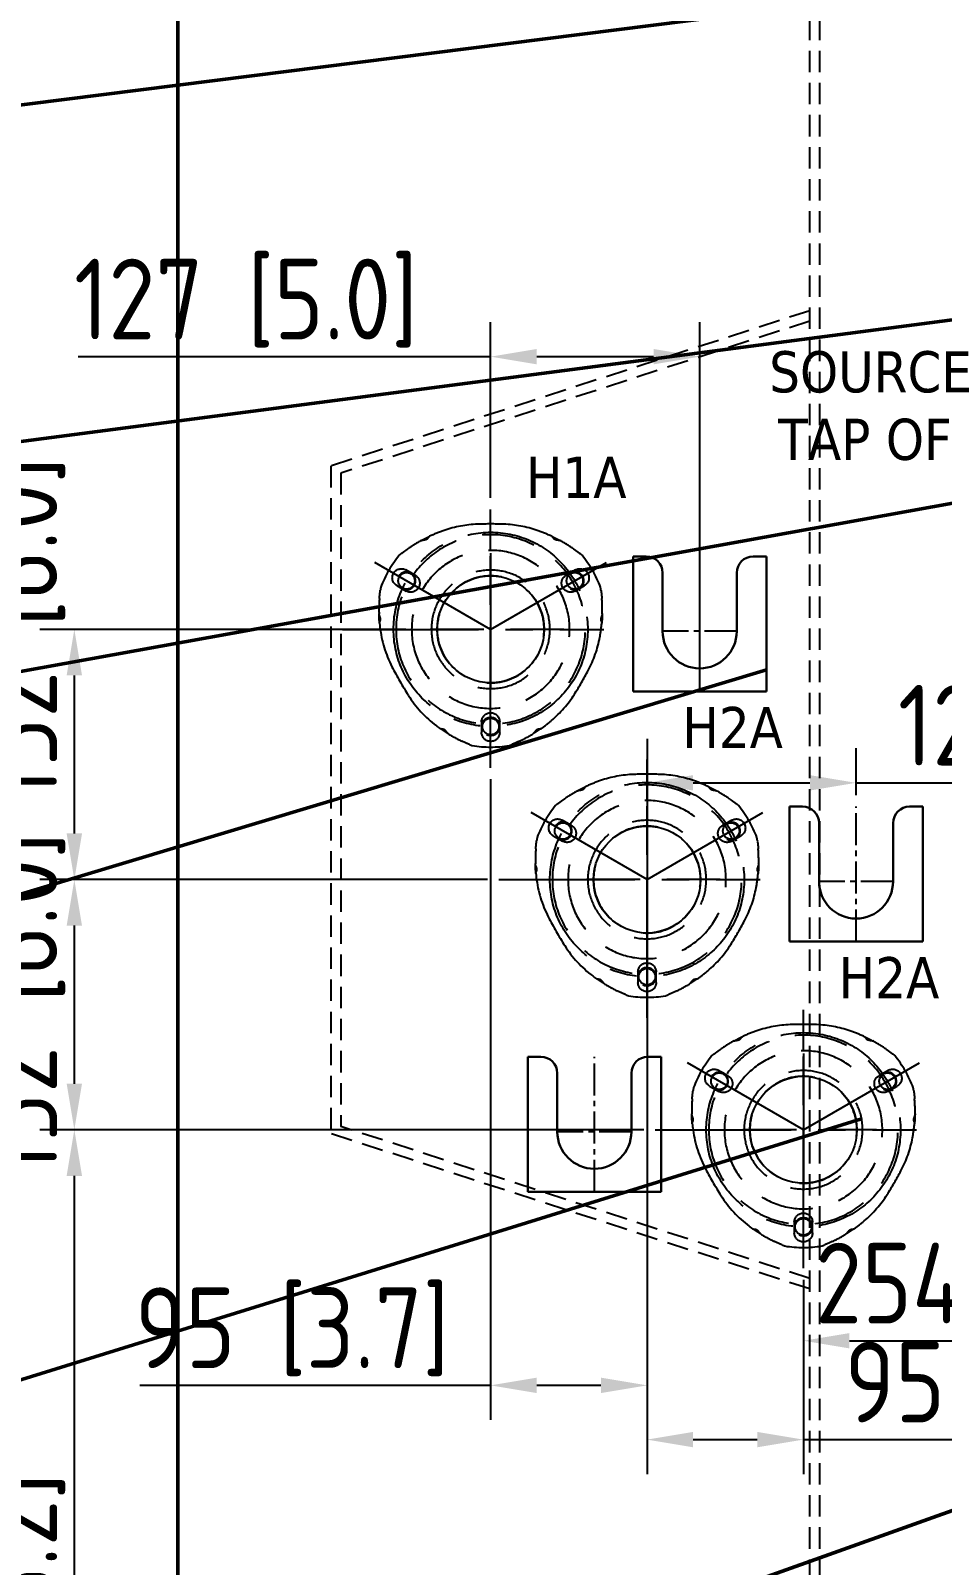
# Model space of a CAD drawing. Header units: millimetres. Extents: x 226184 to 236274, y -181921 to -175474.
# Drawn here: x 227617 to 228171, y -177662 to -176729 of the extents above; entities that cross this region are included whole.
import ezdxf

# ---------------------------------------------------------------- set-up
doc = ezdxf.new("R2010")
doc.units = ezdxf.units.MM
doc.header["$LTSCALE"] = 13
for name, pattern in [('CENTER', [50.8, 31.75, -6.35, 6.35, -6.35]), ('CENTER2', [1.125, 0.75, -0.125, 0.125, -0.125]), ('CENTERX2', [101.6, 63.5, -12.7, 12.7, -12.7]), ('DASHED', [0.75, 0.5, -0.25])]:
    doc.linetypes.add(name, pattern=pattern)
doc.layers.get('0').update_dxf_attribs({"color": 1, "linetype": 'CENTER'})
for name, color, linetype in [('1', 4, 'Continuous'), ('2细线层', 4, 'Continuous'), ('4虚线层', 6, 'DASHED'), ('中心线', 1, 'CENTER2'), ('粗实线', 4, 'Continuous')]:
    doc.layers.add(name, color=color, linetype=linetype)
doc.layers.add('2细实线', color=3, linetype='Continuous', lineweight=20)
doc.layers.add('标注、文本', color=3, linetype='Continuous', lineweight=25)
doc.styles.get("Standard").update_dxf_attribs({"font": 'gbenor.shx', "bigfont": 'gbcbig.shx'})
doc.styles.add('Tahoma$001', font='tahoma.ttf', dxfattribs={"height": 2.159784})
doc.dimstyles.new('英寸 1-10', dxfattribs={"dimscale": 14, "dimtxt": 3.5, "dimasz": 2, "dimexe": 1.5, "dimexo": 0.5, "dimgap": 0.5, "dimtad": 1, "dimtoh": 1, "dimdec": 1, "dimdsep": 46, "dimtxsty": 'Standard', "dimcen": 2.5, "dimclrd": 3, "dimclre": 3, "dimclrt": 3, "dimadec": 0, "dimazin": 2, "dimtfac": 1, "dimtdec": 1, "dimtmove": 0, "dimatfit": 2, "dimfxl": 1, "dimarcsym": 0})

# ---------------------------------------------------------------- blocks, each defined once
blk = doc.blocks.new('A$C712F3155')
at = {"layer": '1', "color": 1, "linetype": 'CENTERX2', "lineweight": -3, "ltscale": 0.1}
for p, q in [((90, 0), (90, 156.99)), ((90, 84.09), (19.54, 124.77)), ((90, 130.33), (90, 35.46)), ((90, 84.09), (160.46, 124.77)), ((0, 84.09), (158.71, 84.09))]:
    blk.add_line(p, q, dxfattribs=at)
blk.add_circle((90, 84.09), 59, dxfattribs=at)
at = {"layer": '2细线层'}
for centre in [(38.9, 113.59), (141.1, 113.59), (90, 25.09)]:
    blk.add_circle(centre, 5, dxfattribs=at)
at = {"layer": '标注、文本'}
for centre in [(38.9, 113.59), (141.1, 113.59), (90, 25.09)]:
    blk.add_arc(centre, 5.5, 242.67153, 150.00001, dxfattribs=at)
at = {"layer": '粗实线'}
blk.add_circle((90, 84.09), 32.5, dxfattribs=at)
blk = doc.blocks.new('0.020')
at = {"layer": '中心线', "ltscale": 2}
for p, q in [((13611.24, 16499.07), (13611.24, 16581.07)), ((13588.74, 16535.57), (13633.74, 16535.57))]:
    blk.add_line(p, q, dxfattribs=at)
at = {"layer": '粗实线', "lineweight": 30}
for p, q in [((13570.74, 16499.07), (13570.74, 16581.07)), ((13570.74, 16581.07), (13578.74, 16581.07)), ((13643.74, 16581.07), (13651.74, 16581.07)), ((13651.74, 16499.07), (13651.74, 16581.07)), ((13588.74, 16535.57), (13588.74, 16571.07)), ((13633.74, 16535.57), (13633.74, 16571.07)), ((13570.74, 16499.07), (13651.74, 16499.07))]:
    blk.add_line(p, q, dxfattribs=at)
for centre, radius, start, end in [((13578.74, 16571.07), 10, 0, 90), ((13643.74, 16571.07), 10, 90, 180), ((13611.24, 16535.57), 22.5, 180, 0)]:
    blk.add_arc(centre, radius, start, end, dxfattribs=at)
blk = doc.blocks.new('*D44')
at = {"layer": '2细实线', "color": 3, "linetype": 'ByBlock', "lineweight": -2}
for p, q in [((227991.78, -177159.43), (227991.78, -177207.22)), ((228118.78, -177193.67), (228118.78, -177165.22)), ((228019.78, -177186.22), (228090.78, -177186.22)), ((228118.78, -177186.22), (228350.66, -177186.22))]:
    blk.add_line(p, q, dxfattribs=at)
at = {"layer": '2细实线', "color": 3, "linetype": 'ByBlock'}
for points in [[(228019.78, -177181.55), (228019.78, -177190.89), (227991.78, -177186.22)], [(228090.78, -177181.55), (228090.78, -177190.89), (228118.78, -177186.22)]]:
    blk.add_solid(points, dxfattribs=at)
at = {"layer": 'Defpoints', "color": 0, "linetype": 'ByBlock'}
for p in [(227991.78, -177152.43), (228118.78, -177186.22), (228118.78, -177200.67)]:
    blk.add_point(p, dxfattribs=at)
at = {"layer": '2细实线', "color": 3, "linetype": 'ByBlock', "insert": (228248.72, -177153.7), "char_height": 49, "attachment_point": 5}
blk.add_mtext('127 [5.0]', dxfattribs=at)
blk = doc.blocks.new('*D35')
at = {"layer": '2细实线', "color": 3, "linetype": 'ByBlock', "lineweight": -2}
for p, q in [((227896.78, -177013.07), (227896.78, -176906.33)), ((228023.78, -177123.67), (228023.78, -176906.33)), ((227896.78, -176927.33), (227646.18, -176927.33)), ((227995.78, -176927.33), (227924.78, -176927.33))]:
    blk.add_line(p, q, dxfattribs=at)
at = {"layer": '2细实线', "color": 3, "linetype": 'ByBlock'}
for points in [[(227924.78, -176922.66), (227924.78, -176931.99), (227896.78, -176927.33)], [(227995.78, -176922.66), (227995.78, -176931.99), (228023.78, -176927.33)]]:
    blk.add_solid(points, dxfattribs=at)
at = {"layer": 'Defpoints', "color": 0, "linetype": 'ByBlock'}
for p in [(228023.78, -176927.33), (227896.78, -177020.07), (228023.78, -177130.67)]:
    blk.add_point(p, dxfattribs=at)
at = {"layer": '2细实线', "color": 3, "linetype": 'ByBlock', "insert": (227748.12, -176894.81), "char_height": 49, "attachment_point": 5}
blk.add_mtext('127 [5.0]', dxfattribs=at)
blk = doc.blocks.new('A$C03F92070')
at = {"layer": '4虚线层', "ltscale": 5}
for p, q in [((67.85, 40.24), (67.85, 116.01)), ((16.36, 107.57), (21.99, 104.32)), ((113.71, 104.32), (119.34, 107.57)), ((16.49, 94.79), (10.86, 98.04)), ((124.84, 98.04), (119.21, 94.79)), ((23.33, 71.49), (112.37, 71.49)), ((62.35, 8.86), (62.35, 15.36)), ((73.35, 15.36), (73.35, 8.86))]:
    blk.add_line(p, q, dxfattribs=at)
for radius in [57.5, 48, 36, 32.5]:
    blk.add_circle((67.85, 71.49), radius, dxfattribs=at)
at = {"layer": '4虚线层', "ltscale": 5, "extrusion": (0, 0, -1)}
for centre, radius, start, end in [((-68.85, 46.49), 90, 64.92451, 71.02185), ((-62.34, 65.41), 70, 71.02185, 87.94531), ((-67.85, -88.03), 223.54, 87.94531, 92.05469), ((-73.35, 65.41), 70, 92.05469, 108.97815), ((-66.85, 46.49), 90, 108.97815, 115.07549), ((-68.85, 46.49), 90, 55.4521, 61.38179), ((-66.85, 46.49), 90, 118.61821, 124.5479), ((-67.85, 71.49), 71.5, 20.96454, 39.03546), ((-68.85, 46.49), 90, 51.08313, 52.23427), ((-66.85, 46.49), 90, 127.76573, 128.91687), ((-67.85, 71.49), 71.5, 140.96454, 159.03546), ((-90, 83.12), 90, 7.76573, 8.91687), ((-45.7, 83.12), 90, 171.08313, 172.23427), ((-90, 83.12), 90, 358.61821, 4.5479), ((-45.7, 83.12), 90, 175.4521, 181.38179), ((-90, 83.12), 90, 349.46719, 355.07549), ((-45.7, 83.12), 90, 184.92451, 186.60228), ((-70.33, 79.46), 70, 331.9245, 349.46719), ((-65.57, 80.82), 70, 186.60228, 207.21776), ((70.97, 151.05), 223.54, 207.21776, 212.35682), ((-205.81, 151.73), 223.54, 327.65027, 331.9245), ((-76.09, 69.57), 70, 310.17076, 327.65027), ((-58.73, 68.87), 70, 212.35682, 233.02623), ((-89, 84.85), 90, 304.92451, 310.17076), ((-46.7, 84.85), 90, 233.02623, 235.07549), ((-89, 84.85), 90, 295.4521, 301.38179), ((-89, 84.85), 90, 291.08313, 292.23427), ((-67.85, 71.49), 71.5, 260.96454, 279.03546), ((-46.7, 84.85), 90, 247.76573, 248.91687), ((-46.7, 84.85), 90, 238.61821, 244.5479)]:
    blk.add_arc(centre, radius, start, end, dxfattribs=at)
at = {"layer": '4虚线层', "ltscale": 5}
for centre, start, end in [((13.61, 102.81), 60, 240), ((19.24, 99.56), 240, 60), ((116.46, 99.56), 120, 300), ((122.09, 102.81), 300, 120), ((67.85, 15.36), 0, 180), ((67.85, 8.86), 180, 0)]:
    blk.add_arc(centre, 5.5, start, end, dxfattribs=at)
for points, knots in [([(30.89, 128.1), (30.89, 128.1), (30.88, 128.1), (30.83, 128.07), (30.76, 128.04), (30.57, 127.95), (30.45, 127.89), (30.18, 127.77), (30.03, 127.69), (29.7, 127.53), (29.52, 127.45), (29.16, 127.27), (28.96, 127.17), (28.58, 126.98), (28.39, 126.89), (27.99, 126.69), (27.8, 126.59), (27.42, 126.39), (27.24, 126.3), (26.87, 126.11), (26.7, 126.02), (26.39, 125.85), (26.24, 125.77), (25.98, 125.63), (25.87, 125.57), (25.69, 125.47), (25.63, 125.44), (25.58, 125.41), (25.57, 125.4), (25.57, 125.4), (25.57, 125.4), (25.57, 125.4)], [0, 0, 0, 0, 0.043819, 0.043819, 0.119878, 0.119878, 0.195937, 0.195937, 0.271996, 0.271996, 0.348055, 0.348055, 0.424114, 0.424114, 0.500173, 0.500173, 0.576231, 0.576231, 0.65229, 0.65229, 0.728349, 0.728349, 0.804408, 0.804408, 0.880467, 0.880467, 0.956526, 0.956526, 0.994556, 0.994556, 1, 1, 1, 1]), ([(30.71, 128.01), (30.65, 127.99), (30.59, 127.94), (30.48, 127.84), (30.42, 127.77), (30.3, 127.62), (30.24, 127.54), (30.11, 127.35), (30.04, 127.25), (29.89, 127.05), (29.81, 126.95), (29.62, 126.74), (29.51, 126.65), (29.29, 126.47), (29.16, 126.4), (28.9, 126.26), (28.77, 126.2), (28.36, 126.06), (28.08, 125.99), (27.53, 125.87), (27.26, 125.83), (26.87, 125.76), (26.75, 125.74), (26.5, 125.7), (26.38, 125.67), (26.05, 125.61), (25.85, 125.56), (25.74, 125.5)], [0, 0, 0, 0, 0.0625, 0.0625, 0.125, 0.125, 0.1875, 0.1875, 0.25, 0.25, 0.3125, 0.3125, 0.375, 0.375, 0.4375, 0.4375, 0.5, 0.5, 0.625, 0.625, 0.75, 0.75, 0.8125, 0.8125, 0.875, 0.875, 1, 1, 1, 1]), ([(110.13, 125.4), (110.13, 125.4), (110.13, 125.4), (110.13, 125.4), (110.12, 125.41), (110.07, 125.44), (110.01, 125.47), (109.83, 125.57), (109.72, 125.63), (109.46, 125.77), (109.31, 125.85), (108.99, 126.02), (108.81, 126.11), (108.45, 126.3), (108.26, 126.4), (107.88, 126.6), (107.68, 126.7), (107.29, 126.9), (107.1, 127), (106.72, 127.18), (106.53, 127.28), (106.16, 127.46), (105.99, 127.54), (105.66, 127.7), (105.51, 127.77), (105.24, 127.9), (105.12, 127.95), (104.94, 128.04), (104.87, 128.07), (104.82, 128.09), (104.81, 128.1), (104.8, 128.1), (104.8, 128.1), (104.8, 128.1)], [0, 0, 0, 0, 0.005743, 0.005743, 0.043766, 0.043766, 0.119813, 0.119813, 0.195859, 0.195859, 0.271906, 0.271906, 0.347952, 0.347952, 0.423999, 0.423999, 0.500046, 0.500046, 0.576092, 0.576092, 0.652139, 0.652139, 0.728185, 0.728185, 0.804232, 0.804232, 0.880279, 0.880279, 0.956325, 0.956325, 0.994349, 0.994349, 1, 1, 1, 1]), ([(109.96, 125.5), (109.9, 125.53), (109.83, 125.55), (109.65, 125.6), (109.54, 125.63), (109.21, 125.7), (108.96, 125.74), (108.44, 125.83), (108.17, 125.87), (107.63, 125.99), (107.34, 126.06), (106.94, 126.2), (106.8, 126.26), (106.54, 126.39), (106.42, 126.47), (106.19, 126.64), (106.08, 126.74), (105.9, 126.94), (105.81, 127.05), (105.66, 127.25), (105.59, 127.35), (105.46, 127.53), (105.39, 127.62), (105.28, 127.77), (105.22, 127.84), (105.11, 127.94), (105.05, 127.99), (104.99, 128.01)], [0, 0, 0, 0, 0.0625, 0.0625, 0.125, 0.125, 0.25, 0.25, 0.375, 0.375, 0.5, 0.5, 0.5625, 0.5625, 0.625, 0.625, 0.6875, 0.6875, 0.75, 0.75, 0.8125, 0.8125, 0.875, 0.875, 0.9375, 0.9375, 1, 1, 1, 1]), ([(13.95, 117.81), (13.92, 117.79), (13.88, 117.76), (13.82, 117.71), (13.77, 117.67), (13.74, 117.65), (13.73, 117.64)], [0, 0, 0, 0, 0.272943, 0.542517, 0.809704, 1, 1, 1, 1]), ([(14.22, 118.02), (14.2, 118), (14.15, 117.96), (14.08, 117.91), (14.01, 117.86), (13.97, 117.82), (13.95, 117.81)], [0, 0, 0, 0, 0.251777, 0.501943, 0.751136, 1, 1, 1, 1]), ([(14.55, 118.27), (14.52, 118.25), (14.46, 118.2), (14.38, 118.14), (14.3, 118.08), (14.25, 118.04), (14.22, 118.02)], [0, 0, 0, 0, 0.251749, 0.501948, 0.751171, 1, 1, 1, 1]), ([(15.74, 119.15), (15.69, 119.12), (15.59, 119.05), (15.45, 118.94), (15.32, 118.84), (15.18, 118.74), (15.05, 118.65), (14.92, 118.55), (14.8, 118.45), (14.67, 118.36), (14.59, 118.3), (14.55, 118.27)], [0, 0, 0, 0, 0.114473, 0.22719, 0.338528, 0.448878, 0.558641, 0.668227, 0.778044, 0.888502, 1, 1, 1, 1]), ([(17.82, 120.63), (17.81, 120.62), (17.74, 120.57), (17.58, 120.46), (17.28, 120.26), (16.94, 120.02), (16.6, 119.78), (16.29, 119.55), (16.01, 119.35), (15.83, 119.22), (15.74, 119.15)], [0, 0, 0, 0, 0.026865, 0.187364, 0.351072, 0.511786, 0.674931, 0.783277, 0.891149, 1, 1, 1, 1]), ([(119.96, 119.15), (119.92, 119.19), (119.82, 119.25), (119.69, 119.35), (119.55, 119.45), (119.41, 119.55), (119.28, 119.65), (119.06, 119.81), (118.76, 120.02), (118.42, 120.26), (118.12, 120.46), (117.96, 120.57), (117.89, 120.62), (117.88, 120.63)], [0, 0, 0, 0, 0.05466, 0.108896, 0.162888, 0.216817, 0.270864, 0.325211, 0.488741, 0.649833, 0.813717, 0.974388, 1, 1, 1, 1]), ([(121.15, 118.27), (121.11, 118.3), (121.03, 118.36), (120.9, 118.45), (120.78, 118.55), (120.65, 118.65), (120.52, 118.74), (120.38, 118.84), (120.25, 118.94), (120.1, 119.05), (120.01, 119.12), (119.96, 119.15)], [0, 0, 0, 0, 0.111498, 0.221956, 0.331773, 0.441359, 0.551122, 0.661472, 0.77281, 0.885527, 1, 1, 1, 1]), ([(121.48, 118.02), (121.45, 118.04), (121.4, 118.08), (121.32, 118.14), (121.23, 118.2), (121.18, 118.25), (121.15, 118.27)], [0, 0, 0, 0, 0.248829, 0.498052, 0.748251, 1, 1, 1, 1]), ([(121.75, 117.81), (121.73, 117.82), (121.69, 117.86), (121.62, 117.91), (121.55, 117.96), (121.5, 118), (121.48, 118.02)], [0, 0, 0, 0, 0.248864, 0.498057, 0.748223, 1, 1, 1, 1]), ([(121.97, 117.64), (121.96, 117.65), (121.93, 117.67), (121.88, 117.71), (121.82, 117.76), (121.78, 117.79), (121.75, 117.81)], [0, 0, 0, 0, 0.190293, 0.457482, 0.727057, 1, 1, 1, 1]), ([(0.69, 94.25), (0.68, 94.21), (0.67, 94.11), (0.65, 93.95), (0.63, 93.8), (0.61, 93.64), (0.59, 93.47), (0.57, 93.31), (0.55, 93.14), (0.53, 92.96), (0.52, 92.85), (0.52, 92.79)], [0, 0, 0, 0, 0.111498, 0.221956, 0.331773, 0.441359, 0.551122, 0.661472, 0.77281, 0.885527, 1, 1, 1, 1]), ([(0.74, 94.67), (0.73, 94.63), (0.73, 94.57), (0.71, 94.47), (0.7, 94.36), (0.69, 94.29), (0.69, 94.25)], [0, 0, 0, 0, 0.248829, 0.498052, 0.748251, 1, 1, 1, 1]), ([(0.82, 95.29), (0.82, 95.27), (0.81, 95.24), (0.81, 95.17), (0.8, 95.1), (0.79, 95.04), (0.78, 95.01)], [0, 0, 0, 0, 0.190297, 0.457484, 0.727058, 1, 1, 1, 1]), ([(134.92, 95.01), (134.91, 95.04), (134.9, 95.1), (134.89, 95.17), (134.89, 95.24), (134.88, 95.27), (134.88, 95.29)], [0, 0, 0, 0, 0.272943, 0.542517, 0.809704, 1, 1, 1, 1]), ([(134.96, 94.67), (134.96, 94.7), (134.95, 94.76), (134.94, 94.85), (134.93, 94.93), (134.92, 94.98), (134.92, 95.01)], [0, 0, 0, 0, 0.251777, 0.501943, 0.751136, 1, 1, 1, 1]), ([(135.01, 94.25), (135.01, 94.29), (135, 94.36), (134.99, 94.47), (134.97, 94.57), (134.96, 94.63), (134.96, 94.67)], [0, 0, 0, 0, 0.251749, 0.501948, 0.751171, 1, 1, 1, 1]), ([(135.18, 92.79), (135.18, 92.85), (135.16, 92.96), (135.15, 93.14), (135.13, 93.31), (135.11, 93.47), (135.09, 93.64), (135.07, 93.8), (135.05, 93.95), (135.03, 94.11), (135.02, 94.21), (135.01, 94.25)], [0, 0, 0, 0, 0.114473, 0.22719, 0.338528, 0.448878, 0.558641, 0.668227, 0.778044, 0.888502, 1, 1, 1, 1]), ([(0.52, 92.79), (0.51, 92.73), (0.5, 92.62), (0.48, 92.45), (0.46, 92.28), (0.45, 92.11), (0.43, 91.95), (0.4, 91.68), (0.37, 91.32), (0.33, 90.9), (0.3, 90.54), (0.29, 90.34), (0.28, 90.26), (0.28, 90.25)], [0, 0, 0, 0, 0.05466, 0.108897, 0.162889, 0.216817, 0.270864, 0.325211, 0.488741, 0.649833, 0.813717, 0.974388, 1, 1, 1, 1]), ([(135.42, 90.25), (135.42, 90.26), (135.41, 90.34), (135.4, 90.54), (135.37, 90.9), (135.33, 91.31), (135.29, 91.73), (135.25, 92.11), (135.22, 92.45), (135.2, 92.67), (135.18, 92.79)], [0, 0, 0, 0, 0.026865, 0.187364, 0.351073, 0.511786, 0.674931, 0.783277, 0.891149, 1, 1, 1, 1]), ([(0.02, 81.15), (0.02, 81.15), (0.02, 81.15), (0.02, 81.15), (0.02, 81.14), (0.02, 81.08), (0.02, 81.01), (0.02, 80.81), (0.03, 80.68), (0.04, 80.38), (0.04, 80.21), (0.05, 79.85), (0.06, 79.65), (0.08, 79.24), (0.09, 79.03), (0.11, 78.6), (0.12, 78.38), (0.14, 77.94), (0.16, 77.72), (0.18, 77.3), (0.2, 77.09), (0.23, 76.68), (0.24, 76.49), (0.27, 76.13), (0.28, 75.96), (0.3, 75.67), (0.32, 75.54), (0.33, 75.33), (0.34, 75.26), (0.34, 75.2), (0.35, 75.19), (0.35, 75.19), (0.35, 75.19), (0.35, 75.19)], [0, 0, 0, 0, 0.005743, 0.005743, 0.043766, 0.043766, 0.119813, 0.119813, 0.195859, 0.195859, 0.271906, 0.271906, 0.347952, 0.347952, 0.423999, 0.423999, 0.500046, 0.500046, 0.576092, 0.576092, 0.652139, 0.652139, 0.728185, 0.728185, 0.804232, 0.804232, 0.880279, 0.880279, 0.956325, 0.956325, 0.994349, 0.994349, 1, 1, 1, 1]), ([(0.02, 80.95), (0.02, 80.89), (0.04, 80.81), (0.08, 80.63), (0.12, 80.53), (0.22, 80.21), (0.31, 79.97), (0.5, 79.47), (0.59, 79.22), (0.76, 78.69), (0.85, 78.41), (0.92, 77.98), (0.94, 77.84), (0.96, 77.55), (0.95, 77.4), (0.91, 77.12), (0.88, 76.97), (0.8, 76.71), (0.75, 76.59), (0.65, 76.35), (0.6, 76.24), (0.51, 76.03), (0.47, 75.94), (0.39, 75.76), (0.37, 75.68), (0.33, 75.53), (0.32, 75.46), (0.33, 75.4)], [0, 0, 0, 0, 0.0625, 0.0625, 0.125, 0.125, 0.25, 0.25, 0.375, 0.375, 0.5, 0.5, 0.5625, 0.5625, 0.625, 0.625, 0.6875, 0.6875, 0.75, 0.75, 0.8125, 0.8125, 0.875, 0.875, 0.9375, 0.9375, 1, 1, 1, 1]), ([(135.37, 75.4), (135.38, 75.46), (135.37, 75.53), (135.33, 75.68), (135.31, 75.76), (135.23, 75.94), (135.19, 76.03), (135.1, 76.24), (135.04, 76.35), (134.95, 76.58), (134.9, 76.71), (134.82, 76.97), (134.79, 77.11), (134.75, 77.4), (134.74, 77.54), (134.76, 77.83), (134.78, 77.98), (134.85, 78.4), (134.93, 78.68), (135.11, 79.21), (135.2, 79.47), (135.34, 79.84), (135.38, 79.96), (135.47, 80.2), (135.51, 80.31), (135.62, 80.63), (135.68, 80.83), (135.68, 80.95)], [0, 0, 0, 0, 0.0625, 0.0625, 0.125, 0.125, 0.1875, 0.1875, 0.25, 0.25, 0.3125, 0.3125, 0.375, 0.375, 0.4375, 0.4375, 0.5, 0.5, 0.625, 0.625, 0.75, 0.75, 0.8125, 0.8125, 0.875, 0.875, 1, 1, 1, 1]), ([(135.35, 75.19), (135.35, 75.19), (135.35, 75.2), (135.36, 75.26), (135.37, 75.34), (135.38, 75.54), (135.4, 75.67), (135.42, 75.97), (135.43, 76.14), (135.46, 76.51), (135.48, 76.7), (135.5, 77.11), (135.52, 77.32), (135.54, 77.75), (135.56, 77.97), (135.58, 78.41), (135.59, 78.62), (135.61, 79.05), (135.62, 79.26), (135.64, 79.67), (135.65, 79.86), (135.66, 80.22), (135.66, 80.39), (135.67, 80.68), (135.67, 80.81), (135.68, 81.01), (135.68, 81.08), (135.68, 81.14), (135.68, 81.15), (135.68, 81.15), (135.68, 81.15), (135.68, 81.15)], [0, 0, 0, 0, 0.043819, 0.043819, 0.119878, 0.119878, 0.195937, 0.195937, 0.271996, 0.271996, 0.348055, 0.348055, 0.424114, 0.424114, 0.500173, 0.500173, 0.576232, 0.576232, 0.65229, 0.65229, 0.728349, 0.728349, 0.804408, 0.804408, 0.880467, 0.880467, 0.956526, 0.956526, 0.994556, 0.994556, 1, 1, 1, 1]), ([(37.3, 11.18), (37.3, 11.18), (37.31, 11.17), (37.36, 11.14), (37.42, 11.09), (37.59, 10.98), (37.7, 10.9), (37.95, 10.73), (38.09, 10.63), (38.39, 10.43), (38.55, 10.32), (38.89, 10.09), (39.07, 9.97), (39.42, 9.73), (39.61, 9.61), (39.98, 9.37), (40.16, 9.26), (40.51, 9.03), (40.69, 8.91), (41.04, 8.69), (41.2, 8.59), (41.51, 8.4), (41.65, 8.31), (41.9, 8.16), (42.01, 8.09), (42.18, 7.99), (42.24, 7.95), (42.29, 7.92), (42.3, 7.91), (42.3, 7.91), (42.3, 7.91), (42.3, 7.91)], [0, 0, 0, 0, 0.043819, 0.043819, 0.119878, 0.119878, 0.195937, 0.195937, 0.271996, 0.271996, 0.348055, 0.348055, 0.424114, 0.424114, 0.500173, 0.500173, 0.576231, 0.576231, 0.65229, 0.65229, 0.728349, 0.728349, 0.804408, 0.804408, 0.880467, 0.880467, 0.956526, 0.956526, 0.994556, 0.994556, 1, 1, 1, 1]), ([(37.47, 11.06), (37.52, 11.02), (37.59, 11), (37.73, 10.95), (37.82, 10.93), (38.01, 10.91), (38.11, 10.9), (38.34, 10.88), (38.46, 10.87), (38.71, 10.83), (38.85, 10.81), (39.11, 10.75), (39.25, 10.71), (39.52, 10.6), (39.64, 10.53), (39.89, 10.37), (40.01, 10.29), (40.34, 10.01), (40.54, 9.8), (40.91, 9.38), (41.09, 9.17), (41.34, 8.87), (41.42, 8.77), (41.58, 8.58), (41.66, 8.48), (41.88, 8.23), (42.02, 8.08), (42.13, 8.02)], [0, 0, 0, 0, 0.0625, 0.0625, 0.125, 0.125, 0.1875, 0.1875, 0.25, 0.25, 0.3125, 0.3125, 0.375, 0.375, 0.4375, 0.4375, 0.5, 0.5, 0.625, 0.625, 0.75, 0.75, 0.8125, 0.8125, 0.875, 0.875, 1, 1, 1, 1]), ([(93.4, 7.91), (93.4, 7.91), (93.4, 7.91), (93.4, 7.91), (93.41, 7.92), (93.46, 7.95), (93.52, 7.99), (93.69, 8.09), (93.8, 8.16), (94.06, 8.32), (94.2, 8.4), (94.51, 8.6), (94.68, 8.7), (95.02, 8.92), (95.2, 9.04), (95.56, 9.27), (95.75, 9.39), (96.12, 9.63), (96.3, 9.75), (96.65, 9.98), (96.83, 10.1), (97.16, 10.33), (97.32, 10.43), (97.62, 10.64), (97.76, 10.73), (98.01, 10.9), (98.11, 10.98), (98.28, 11.1), (98.34, 11.14), (98.39, 11.17), (98.4, 11.18), (98.4, 11.18), (98.4, 11.18), (98.4, 11.18)], [0, 0, 0, 0, 0.005743, 0.005743, 0.043766, 0.043766, 0.119813, 0.119813, 0.195859, 0.195859, 0.271906, 0.271906, 0.347952, 0.347952, 0.423999, 0.423999, 0.500046, 0.500046, 0.576092, 0.576092, 0.652139, 0.652139, 0.728185, 0.728185, 0.804232, 0.804232, 0.880279, 0.880279, 0.956325, 0.956325, 0.994349, 0.994349, 1, 1, 1, 1]), ([(93.57, 8.02), (93.62, 8.05), (93.68, 8.1), (93.82, 8.23), (93.89, 8.31), (94.11, 8.56), (94.27, 8.76), (94.61, 9.17), (94.79, 9.38), (95.16, 9.79), (95.36, 10), (95.69, 10.28), (95.8, 10.37), (96.05, 10.53), (96.18, 10.6), (96.44, 10.71), (96.58, 10.75), (96.85, 10.81), (96.98, 10.83), (97.24, 10.87), (97.36, 10.88), (97.58, 10.9), (97.69, 10.91), (97.88, 10.93), (97.96, 10.95), (98.11, 11), (98.18, 11.02), (98.23, 11.06)], [0, 0, 0, 0, 0.0625, 0.0625, 0.125, 0.125, 0.25, 0.25, 0.375, 0.375, 0.5, 0.5, 0.5625, 0.5625, 0.625, 0.625, 0.6875, 0.6875, 0.75, 0.75, 0.8125, 0.8125, 0.875, 0.875, 0.9375, 0.9375, 1, 1, 1, 1]), ([(50.31, 3.59), (50.32, 3.59), (50.4, 3.55), (50.57, 3.46), (50.9, 3.31), (51.28, 3.14), (51.66, 2.96), (52.01, 2.8), (52.32, 2.67), (52.52, 2.57), (52.63, 2.53)], [0, 0, 0, 0, 0.026866, 0.187364, 0.351073, 0.511786, 0.674931, 0.783277, 0.891149, 1, 1, 1, 1]), ([(52.63, 2.53), (52.68, 2.5), (52.79, 2.46), (52.95, 2.39), (53.11, 2.32), (53.26, 2.25), (53.41, 2.19), (53.56, 2.12), (53.7, 2.06), (53.85, 2), (53.94, 1.96), (53.98, 1.94)], [0, 0, 0, 0, 0.114473, 0.22719, 0.338528, 0.448878, 0.558641, 0.668227, 0.778044, 0.888502, 1, 1, 1, 1]), ([(53.98, 1.94), (54.02, 1.93), (54.09, 1.9), (54.18, 1.86), (54.28, 1.82), (54.34, 1.79), (54.37, 1.78)], [0, 0, 0, 0, 0.251749, 0.501948, 0.751171, 1, 1, 1, 1]), ([(54.37, 1.78), (54.4, 1.77), (54.45, 1.74), (54.54, 1.71), (54.61, 1.68), (54.66, 1.66), (54.69, 1.65)], [0, 0, 0, 0, 0.251777, 0.501943, 0.751136, 1, 1, 1, 1]), ([(54.69, 1.65), (54.71, 1.64), (54.77, 1.61), (54.84, 1.58), (54.9, 1.56), (54.93, 1.55), (54.94, 1.54)], [0, 0, 0, 0, 0.272943, 0.542518, 0.809705, 1, 1, 1, 1]), ([(80.76, 1.54), (80.77, 1.55), (80.8, 1.56), (80.86, 1.58), (80.93, 1.61), (80.99, 1.64), (81.01, 1.65)], [0, 0, 0, 0, 0.190295, 0.457482, 0.727057, 1, 1, 1, 1]), ([(81.01, 1.65), (81.04, 1.66), (81.08, 1.68), (81.16, 1.71), (81.25, 1.74), (81.3, 1.77), (81.33, 1.78)], [0, 0, 0, 0, 0.248864, 0.498057, 0.748223, 1, 1, 1, 1]), ([(81.33, 1.78), (81.36, 1.79), (81.42, 1.82), (81.52, 1.86), (81.61, 1.9), (81.68, 1.93), (81.72, 1.94)], [0, 0, 0, 0, 0.248829, 0.498052, 0.748251, 1, 1, 1, 1]), ([(81.72, 1.94), (81.76, 1.96), (81.85, 2), (82, 2.06), (82.14, 2.12), (82.29, 2.19), (82.44, 2.25), (82.59, 2.32), (82.75, 2.39), (82.91, 2.46), (83.02, 2.5), (83.07, 2.53)], [0, 0, 0, 0, 0.111498, 0.221956, 0.331773, 0.441359, 0.551122, 0.661472, 0.77281, 0.885527, 1, 1, 1, 1]), ([(83.07, 2.53), (83.12, 2.55), (83.23, 2.6), (83.38, 2.67), (83.54, 2.73), (83.69, 2.8), (83.84, 2.87), (84.09, 2.98), (84.42, 3.14), (84.8, 3.31), (85.13, 3.46), (85.3, 3.55), (85.38, 3.58), (85.39, 3.59)], [0, 0, 0, 0, 0.05466, 0.108897, 0.162889, 0.216817, 0.270864, 0.325211, 0.488741, 0.649834, 0.813718, 0.974389, 1, 1, 1, 1])]:
    blk.add_open_spline(points, degree=3, knots=knots, dxfattribs=at)
blk.add_open_spline([(0.82, 95.28), (0.81, 95.2), (0.82, 95.09), (0.84, 94.95)], degree=3, dxfattribs=at)
blk = doc.blocks.new('*D46')
at = {"layer": '2细实线', "color": 3, "linetype": 'ByBlock', "lineweight": -2}
for p, q in [((227989.78, -177396.98), (227622.84, -177396.98)), ((227643.84, -178034.98), (227643.84, -177424.98)), ((227862.48, -178062.98), (227622.84, -178062.98))]:
    blk.add_line(p, q, dxfattribs=at)
at = {"layer": '2细实线', "color": 3, "linetype": 'ByBlock'}
for points in [[(227639.17, -177424.98), (227648.5, -177424.98), (227643.84, -177396.98)], [(227639.17, -178034.98), (227648.5, -178034.98), (227643.84, -178062.98)]]:
    blk.add_solid(points, dxfattribs=at)
at = {"layer": 'Defpoints', "color": 0, "linetype": 'ByBlock'}
for p in [(227643.84, -177396.98), (227996.78, -177396.98), (227869.48, -178062.98)]:
    blk.add_point(p, dxfattribs=at)
at = {"layer": '2细实线', "color": 3, "linetype": 'ByBlock', "insert": (227611.32, -177729.98), "char_height": 49, "attachment_point": 5, "rotation": 90}
blk.add_mtext('666 [26.2]', dxfattribs=at)
blk = doc.blocks.new('*D47')
at = {"layer": '2细实线', "color": 3, "linetype": 'ByBlock', "lineweight": -2}
for p, q in [((227894.78, -177244.98), (227622.84, -177244.98)), ((227643.84, -177368.98), (227643.84, -177272.98)), ((227749.04, -177396.98), (227622.84, -177396.98))]:
    blk.add_line(p, q, dxfattribs=at)
at = {"layer": '2细实线', "color": 3, "linetype": 'ByBlock'}
for points in [[(227639.17, -177272.98), (227648.5, -177272.98), (227643.84, -177244.98)], [(227639.17, -177368.98), (227648.5, -177368.98), (227643.84, -177396.98)]]:
    blk.add_solid(points, dxfattribs=at)
at = {"layer": 'Defpoints', "color": 0, "linetype": 'ByBlock'}
for p in [(227643.84, -177244.98), (227901.78, -177244.98), (227756.04, -177396.98)]:
    blk.add_point(p, dxfattribs=at)
at = {"layer": '2细实线', "color": 3, "linetype": 'ByBlock', "insert": (227611.32, -177320.98), "char_height": 49, "attachment_point": 5, "rotation": 90}
blk.add_mtext('152 [6.0]', dxfattribs=at)
blk = doc.blocks.new('*D48')
at = {"layer": '2细实线', "color": 3, "linetype": 'ByBlock', "lineweight": -2}
for p, q in [((227845.26, -177092.98), (227622.84, -177092.98)), ((227643.84, -177216.98), (227643.84, -177120.98)), ((227855.64, -177244.98), (227622.84, -177244.98))]:
    blk.add_line(p, q, dxfattribs=at)
at = {"layer": '2细实线', "color": 3, "linetype": 'ByBlock'}
for points in [[(227639.17, -177120.98), (227648.5, -177120.98), (227643.84, -177092.98)], [(227639.17, -177216.98), (227648.5, -177216.98), (227643.84, -177244.98)]]:
    blk.add_solid(points, dxfattribs=at)
at = {"layer": 'Defpoints', "color": 0, "linetype": 'ByBlock'}
for p in [(227643.84, -177092.98), (227852.26, -177092.98), (227862.64, -177244.98)]:
    blk.add_point(p, dxfattribs=at)
at = {"layer": '2细实线', "color": 3, "linetype": 'ByBlock', "insert": (227611.32, -177092.98), "char_height": 49, "attachment_point": 5, "rotation": 90}
blk.add_mtext('152 [6.0]', dxfattribs=at)
blk = doc.blocks.new('*D52')
at = {"layer": '2细实线', "color": 3, "linetype": 'ByBlock', "lineweight": -2}
for p, q in [((227896.78, -177184.07), (227896.78, -177573.25)), ((227991.78, -177245.34), (227991.78, -177573.25)), ((227896.78, -177552.25), (227683.63, -177552.25)), ((227963.78, -177552.25), (227924.78, -177552.25))]:
    blk.add_line(p, q, dxfattribs=at)
at = {"layer": '2细实线', "color": 3, "linetype": 'ByBlock'}
for points in [[(227924.78, -177547.58), (227924.78, -177556.92), (227896.78, -177552.25)], [(227963.78, -177547.58), (227963.78, -177556.92), (227991.78, -177552.25)]]:
    blk.add_solid(points, dxfattribs=at)
at = {"layer": 'Defpoints', "color": 0, "linetype": 'ByBlock'}
for p in [(227896.78, -177177.07), (227991.78, -177238.34), (227991.78, -177552.25)]:
    blk.add_point(p, dxfattribs=at)
at = {"layer": '2细实线', "color": 3, "linetype": 'ByBlock', "insert": (227776.21, -177519.74), "char_height": 49, "attachment_point": 5}
blk.add_mtext('95 [3.7]', dxfattribs=at)
blk = doc.blocks.new('*D53')
at = {"layer": '2细实线', "color": 3, "linetype": 'ByBlock', "lineweight": -2}
for p, q in [((227991.78, -177470.92), (227991.78, -177606.22)), ((228086.78, -177488.07), (228086.78, -177606.22)), ((228019.78, -177585.22), (228058.78, -177585.22)), ((228086.78, -177585.22), (228299.93, -177585.22))]:
    blk.add_line(p, q, dxfattribs=at)
at = {"layer": '2细实线', "color": 3, "linetype": 'ByBlock'}
for points in [[(228019.78, -177580.55), (228019.78, -177589.88), (227991.78, -177585.22)], [(228058.78, -177580.55), (228058.78, -177589.88), (228086.78, -177585.22)]]:
    blk.add_solid(points, dxfattribs=at)
at = {"layer": 'Defpoints', "color": 0, "linetype": 'ByBlock'}
for p in [(227991.78, -177463.92), (228086.78, -177481.07), (228086.78, -177585.22)]:
    blk.add_point(p, dxfattribs=at)
at = {"layer": '2细实线', "color": 3, "linetype": 'ByBlock', "insert": (228207.36, -177552.71), "char_height": 49, "attachment_point": 5}
blk.add_mtext('95 [3.7]', dxfattribs=at)
blk = doc.blocks.new('*D54')
at = {"layer": '2细实线', "color": 3, "linetype": 'ByBlock', "lineweight": -2}
for p, q in [((228340.78, -177488.07), (228340.78, -177546.15)), ((228086.78, -177506.38), (228086.78, -177546.15)), ((228114.78, -177525.15), (228312.78, -177525.15))]:
    blk.add_line(p, q, dxfattribs=at)
at = {"layer": '2细实线', "color": 3, "linetype": 'ByBlock'}
for points in [[(228114.78, -177520.49), (228114.78, -177529.82), (228086.78, -177525.15)], [(228312.78, -177520.49), (228312.78, -177529.82), (228340.78, -177525.15)]]:
    blk.add_solid(points, dxfattribs=at)
at = {"layer": 'Defpoints', "color": 0, "linetype": 'ByBlock'}
for p in [(228340.78, -177481.07), (228086.78, -177499.38), (228340.78, -177525.15)]:
    blk.add_point(p, dxfattribs=at)
at = {"layer": '2细实线', "color": 3, "linetype": 'ByBlock', "insert": (228213.78, -177492.63), "char_height": 49, "attachment_point": 5}
blk.add_mtext('254 [10.0]', dxfattribs=at)
blk = doc.blocks.new('A$C2C6D2C8C')
at = {"color": 0, "linetype": 'ByBlock'}
for p, q in [((134.71, 136.18), (14.42, 136.18)), ((58.68, 131.42), (58.68, 109.14)), ((89.87, 131.42), (58.68, 131.42)), ((58.68, 131.42), (89.87, 131.42)), ((89.87, 131.42), (89.87, 109.14)), ((6.48, 128.24), (6.48, 127.68)), ((58.68, 129.19), (89.87, 129.19)), ((69.82, 118.56), (69.82, 124.74)), ((78.73, 118.56), (78.73, 124.74)), ((142.66, 127.68), (142.66, 128.24)), ((0, 117.68), (30.38, 117.68)), ((0, 117.68), (0, 58.38)), ((20.29, 117.68), (26.38, 117.68)), ((30.29, 117.68), (30.38, 117.68)), ((30.38, 117.68), (30.38, 84.6)), ((34.29, 117.68), (58.68, 117.68)), ((34.29, 117.68), (34.29, 84.6)), ((114.27, 117.68), (89.87, 117.68)), ((114.27, 117.68), (114.27, 84.6)), ((149.56, 117.68), (118.18, 117.68)), ((118.51, 117.68), (118.18, 117.68)), ((118.18, 117.68), (118.18, 84.6)), ((143.69, 117.68), (132.42, 117.68)), ((149.56, 117.68), (149.56, 58.38)), ((58.68, 109.14), (40.86, 42.3)), ((89.87, 109.14), (107.7, 42.3)), ((0, 18.79), (0, 68.09)), ((149.56, 18.79), (149.56, 68.09)), ((30.38, 18.79), (30.38, 49.17)), ((34.29, 18.79), (34.29, 49.17)), ((114.27, 18.79), (114.27, 49.17)), ((118.18, 18.79), (118.18, 49.17)), ((107.7, 42.3), (40.86, 42.3)), ((0, 18.79), (18.78, 18.79)), ((18.78, 18.79), (30.38, 18.79)), ((34.29, 18.79), (74.23, 18.79)), ((114.27, 18.79), (74.57, 18.79)), ((142.99, 18.79), (118.18, 18.79)), ((149.56, 18.79), (132.42, 18.79)), ((6.48, 7.94), (6.48, 8.79)), ((74.57, 0), (14.42, 0)), ((134.71, 0), (61.46, 0)), ((142.66, 8.79), (142.66, 7.94)), ((142.66, 7.94), (142.66, 8.79))]:
    blk.add_line(p, q, dxfattribs=at)
at = {"lineweight": 15}
for p, q in [((6.48, 127.68), (6.48, 117.68)), ((142.66, 127.68), (142.66, 117.68)), ((42.28, 77.88), (42.2, 71.38)), ((6.48, 8.37), (6.48, 18.79)), ((142.66, 8.79), (142.99, 18.79))]:
    blk.add_line(p, q, dxfattribs=at)
at = {"color": 0, "linetype": 'ByBlock', "lineweight": 18}
for p, q in [((69.78, 86.37), (69.78, 75.38)), ((78.78, 86.37), (78.78, 75.38)), ((69.78, 75.38), (65.2, 70.19)), ((69.78, 75.38), (68.12, 73.5)), ((78.78, 75.38), (71.47, 69.17)), ((33.78, 66.88), (40.78, 70.59)), ((40.78, 63.18), (33.78, 66.88)), ((42.28, 71.38), (38.28, 71.38)), ((40.78, 70.59), (40.78, 63.18)), ((42.28, 71.38), (54.79, 71.38)), ((42.28, 62.38), (38.28, 62.38)), ((42.28, 62.38), (54.79, 62.38)), ((42.28, 62.38), (42.28, 55.88)), ((42.28, 55.88), (42.28, 62.38)), ((65.2, 63.58), (69.78, 58.38)), ((69.78, 58.38), (68.12, 60.27)), ((69.78, 58.38), (69.78, 47.4)), ((78.78, 58.38), (71.47, 64.6)), ((78.78, 58.38), (78.78, 47.4))]:
    blk.add_line(p, q, dxfattribs=at)
at = {"color": 0, "linetype": 'ByBlock'}
for points in [[(48.46, 97.34), (41.45, 101.39), (34.44, 97.34), (34.44, 89.25), (41.45, 85.2), (48.46, 89.25)], [(100.34, 97.34), (107.35, 101.39), (114.36, 97.34), (114.36, 89.25), (107.35, 85.2), (100.34, 89.25)], [(48.46, 28.13), (41.45, 24.08), (34.44, 28.13), (34.44, 36.22), (41.45, 40.27), (48.46, 36.22)], [(100.34, 28.13), (107.35, 24.08), (114.36, 28.13), (114.36, 36.22), (107.35, 40.27), (100.34, 36.22)]]:
    blk.add_lwpolyline(points, close=True, dxfattribs=at)
at = {"lineweight": 15}
for centre in [(18.78, 101.88), (129.78, 101.88), (18.78, 31.88)]:
    blk.add_circle(centre, 6, dxfattribs=at)
at = {"color": 0, "linetype": 'ByBlock'}
for centre, radius in [((41.45, 93.3), 6.76), ((41.48, 93.34), 4.75), ((107.35, 93.3), 6.76), ((107.32, 93.34), 4.75), ((41.45, 32.17), 6.76), ((107.35, 32.17), 6.76), ((41.48, 32.13), 4.75), ((107.32, 32.13), 4.75)]:
    blk.add_circle(centre, radius, dxfattribs=at)
at = {"color": 0, "linetype": 'ByBlock', "lineweight": 18}
for radius in [20, 3.5]:
    blk.add_circle((74.28, 66.88), radius, dxfattribs=at)
at = {"color": 0, "linetype": 'ByBlock'}
for centre, radius, start, end in [((14.42, 128.24), 7.94, 90, 180), ((134.71, 128.24), 7.94, 0, 90), ((74.28, 124.74), 4.46, 360, 180), ((74.28, 118.56), 4.46, 180, 0), ((32.33, 84.64), 1.91, 181.29957, 358.70043), ((116.22, 84.64), 1.91, 181.29957, 358.70043), ((32.33, 49.13), 1.91, 1.29957, 178.70043), ((116.22, 49.13), 1.91, 1.29957, 178.70043), ((14.42, 7.94), 7.94, 180, 270), ((134.71, 7.94), 7.94, 270, 0)]:
    blk.add_arc(centre, radius, start, end, dxfattribs=at)
at = {"color": 0, "linetype": 'ByBlock', "lineweight": 18}
for centre, radius, start, end in [((42.28, 66.88), 11, 90, 270), ((74.28, 66.88), 12, 112.02431, 247.97569), ((74.28, 66.88), 12, 292.02431, 67.97569), ((38.28, 66.88), 4.5, 90, 270), ((68.95, 66.88), 5, 138.57633, 221.42367), ((74.34, 66.88), 3, 130.36454, 229.63546), ((74.28, 66.88), 5.5, 279.27093, 80.72907)]:
    blk.add_arc(centre, radius, start, end, dxfattribs=at)
at = {"layer": '粗实线', "lineweight": 30}
for points in [[(74.28, 66.88), (74.28, 94.98), (50.87, 80.93)], [(74.28, 94.98), (97.69, 80.93), (97.69, 73.13)], [(68.04, 88.73), (58.67, 84.05), (52.43, 73.13), (52.43, 62.2), (57.11, 51.28), (63.35, 48.16)], [(96.13, 73.13), (91.44, 84.05), (80.52, 90.29), (68.04, 90.29), (57.11, 84.05), (53.99, 79.37)], [(68.04, 88.73), (69.6, 85.61), (74.28, 84.05), (77.4, 85.61), (78.96, 88.73)], [(85.2, 48.16), (89.88, 51.28), (96.13, 62.2), (96.13, 73.13), (89.88, 84.05), (78.96, 88.73)], [(97.69, 54.4), (74.28, 40.36), (50.87, 54.4), (50.87, 80.93)], [(86.76, 73.13), (82.08, 77.81), (77.4, 80.93), (71.16, 80.93), (64.91, 77.81), (61.79, 73.13)], [(82.08, 73.13), (77.4, 76.25), (71.16, 76.25), (64.91, 73.13)], [(57.11, 73.13), (53.99, 71.57), (52.43, 66.88), (53.99, 63.76), (57.11, 62.2)], [(116.41, 62.2), (119.53, 63.76), (121.1, 66.88), (119.53, 71.57), (116.41, 73.13)], [(53.99, 55.96), (57.11, 51.28), (68.04, 45.04), (80.52, 45.04), (91.44, 51.28), (96.13, 62.2)], [(61.79, 62.2), (64.91, 57.52), (71.16, 54.4), (77.4, 54.4), (82.08, 57.52), (86.76, 62.2)], [(64.91, 62.2), (71.16, 59.08), (77.4, 59.08), (82.08, 62.2)], [(97.69, 62.2), (97.69, 54.4)]]:
    blk.add_lwpolyline(points, dxfattribs=at)
blk.add_lwpolyline([(77.4, 66.88), (75.84, 70.01), (74.28, 71.57), (71.16, 70.01), (69.6, 66.88), (71.16, 65.32), (74.28, 63.76), (75.84, 65.32)], close=True, dxfattribs=at)
for points in [[(57.11, 73.13), (57.11, 73.13), (64.91, 73.13), (64.91, 73.13)], [(82.08, 73.13), (82.08, 73.13), (116.41, 73.13), (116.41, 73.13)], [(57.11, 62.2), (57.11, 62.2), (64.91, 62.2), (64.91, 62.2)], [(82.08, 62.2), (82.08, 62.2), (116.41, 62.2), (116.41, 62.2)]]:
    blk.add_open_spline(points, degree=3, dxfattribs=at)
blk = doc.blocks.new('A$C7E87390C')
at = {"layer": '标注、文本'}
blk.add_blockref('A$C2C6D2C8C', (137.86, 88.85), dxfattribs=at)
at = {"layer": '标注、文本', "char_height": 25, "attachment_point": 7, "style": 'Tahoma$001'}
for s, insert, width in [('SOURCE A', (134.45, 285.68), 300.2431), ('TAP ON', (150.81, 244.66), 173.0045), ('SOURCE ', (3.84, 156.3), 236.5174), ('SOURCE B', (297.77, 156.3), 234.3294), ('TAP OFF', (9.38, 115.28), 173.0045), ('TAP ON', (313.31, 115.28), 173.0045), ('   SOURCE ', (143.34, 48.98), 300.2431), ('TAP OFF', (180.81, 7.96), 195.4923)]:
    blk.add_mtext(s, dxfattribs=dict(at, insert=insert, width=width))

msp = doc.modelspace()

# ---------------------------------------------------------------- linework, layer by layer
at = {"layer": '4虚线层', "ltscale": 2}
for p, q in [((228090.769, -177982.976), (228090.769, -176470.42)), ((228096.769, -177982.976), (228096.769, -176468.42)), ((228090.769, -176899.382), (227799.769, -176993.733)), ((228090.769, -176905.689), (227805.769, -176998.095)), ((227799.769, -176993.733), (227799.769, -177399.338)), ((227805.769, -176998.095), (227805.769, -177394.976)), ((228090.769, -177487.381), (227805.769, -177394.976)), ((228090.769, -177493.689), (227799.769, -177399.338))]:
    msp.add_line(p, q, dxfattribs=at)
at = {"layer": '粗实线', "lineweight": 50}
for p, q in [((227706.769, -178062.976), (227706.769, -176262.976)), ((228324.621, -176684.326), (227436.991, -176796.378)), ((228274.292, -176892.195), (227428.114, -177002.881)), ((228546.398, -176949.519), (227436.991, -177150.132)), ((228064.281, -177117.591), (227436.991, -177306.047)), ((228122.164, -177390.342), (227436.991, -177603.026)), ((228581.257, -177484.302), (227436.991, -177892.077))]:
    msp.add_line(p, q, dxfattribs=at)

# ---------------------------------------------------------------- block references
at = {"color": 7, "linetype": 'ByBlock', "lineweight": 30}
msp.add_blockref('A$C7E87390C', (228062.155, -177105.776), dxfattribs=at)
at = {"layer": '标注、文本'}
for p in [(227806.781, -177177.067), (227901.781, -177329.067), (227996.781, -177481.067)]:
    msp.add_blockref('A$C712F3155', p, dxfattribs=at)
at = {"layer": '标注、文本', "xscale": -1}
for name, p in [('A$C03F92070', (227964.63, -177164.465)), ('0.020', (241635.019, -193629.741)), ('A$C03F92070', (228059.63, -177316.465)), ('0.020', (241730.019, -193781.741)), ('A$C03F92070', (228154.63, -177468.465)), ('0.020', (241571.019, -193933.741))]:
    msp.add_blockref(name, p, dxfattribs=at)

# ---------------------------------------------------------------- texts
at = {"layer": '标注、文本', "style": 'Tahoma$001'}
for s, p in [('H1A', (227918.223, -177013.08)), ('H2A', (228013.223, -177165.08)), ('H2A', (228108.223, -177317.08))]:
    msp.add_text(s, height=25, dxfattribs=at).set_placement(p)

# ---------------------------------------------------------------- dimensions: what is measured, and where the dimension line sits
at = {"layer": '2细实线', "linetype": 'ByBlock'}
for base, p1, p2, picture, middle in [((228023.781, -176927.328), (227896.781, -177020.074), (228023.781, -177130.673), '*D35', (227748.121, -176927.328)), ((227991.781, -177552.251), (227896.781, -177177.067), (227991.781, -177238.342), '*D52', (227776.206, -177552.251)), ((228340.781, -177525.152), (228086.781, -177499.383), (228340.781, -177481.067), '*D54', (228213.781, -177525.152)), ((228086.781, -177585.217), (227991.781, -177463.92), (228086.781, -177481.067), '*D53', (228207.355, -177585.217))]:
    dim = msp.add_linear_dim(base=base, p1=p1, p2=p2, dimstyle='英寸 1-10', dxfattribs=at)
    dim.commit()
    dim.dimension.update_dxf_attribs({"geometry": picture, "text_midpoint": middle, "dimtype": 160})
for base, p1, p2, picture, middle in [((227643.837, -177092.976), (227862.638, -177244.976), (227852.263, -177092.976), '*D48', (227643.837, -177092.976)), ((227643.837, -177244.976), (227756.043, -177396.976), (227901.781, -177244.976), '*D47', (227643.837, -177320.976))]:
    dim = msp.add_linear_dim(base=base, p1=p1, p2=p2, angle=90, dimstyle='英寸 1-10', dxfattribs=at)
    dim.commit()
    dim.dimension.update_dxf_attribs({"geometry": picture, "text_midpoint": middle, "dimtype": 160})
dim = msp.add_linear_dim(base=(228118.781, -177186.221), p1=(227991.781, -177152.431), p2=(228118.781, -177200.673), dimstyle='英寸 1-10', dxfattribs=at)
dim.commit()
dim.dimension.update_dxf_attribs({"geometry": '*D44', "text_midpoint": (228248.718, -177153.7)})
dim = msp.add_linear_dim(base=(227643.837, -177396.976), p1=(227869.481, -178062.976), p2=(227996.781, -177396.976), angle=90, dimstyle='英寸 1-10', dxfattribs=at)
dim.commit()
dim.dimension.update_dxf_attribs({"geometry": '*D46', "text_midpoint": (227611.316, -177729.976)})

doc.saveas('drawing.dxf')
